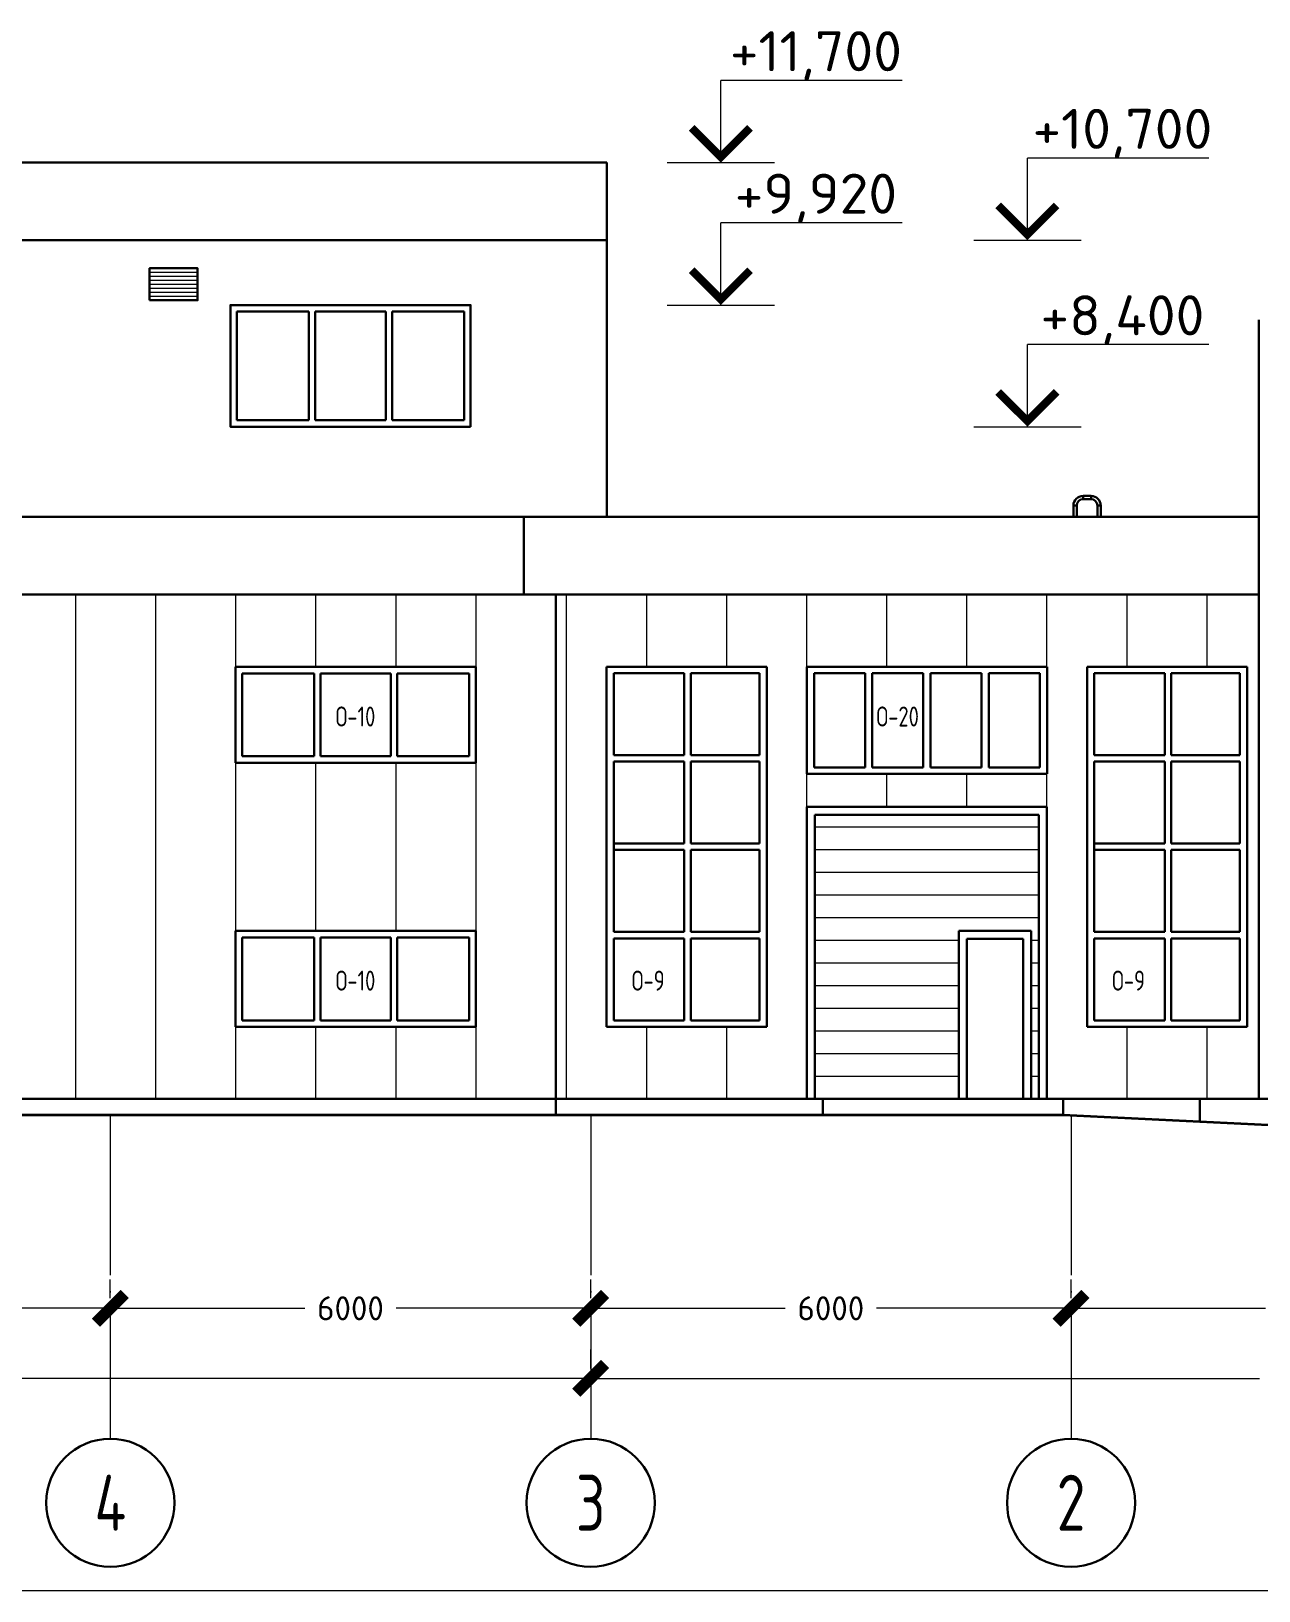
# Model space of a CAD drawing. Extents: x -965262 to 1142518, y -357520 to 71675.
# Drawn here: x -183468 to -175801, y -232865 to -223121 of the extents above; entities that cross this region are included whole.
import ezdxf

# ---------------------------------------------------------------- set-up
doc = ezdxf.new("R2010")
doc.units = 0
doc.header["$LTSCALE"] = 10
doc.linetypes.add('DOTE', pattern=[2.42, 2, -0.2, 0.02, -0.2])
doc.layers.get('0').update_dxf_attribs({"linetype": 'CONTINUOUS', "lineweight": 30})
doc.layers.get('Defpoints').update_dxf_attribs({"linetype": 'CONTINUOUS'})
doc.layers.add('DOTE', color=7, linetype='DOTE', lineweight=9)
doc.styles.add('GOST 2.304', font='isocpeur.ttf', dxfattribs={"width": 0.75, "height": 250})
doc.styles.get("Standard").update_dxf_attribs({"font": 'isocpeur.ttf', "height": 300})
doc.dimstyles.new('Standard_2', dxfattribs={"dimscale": 200, "dimtxt": 600, "dimasz": 1.8, "dimexe": 1.8, "dimexo": 0.625, "dimgap": 0.9, "dimtad": 0, "dimdec": 0, "dimzin": 0, "dimdsep": 46, "dimtxsty": 'Standard', "dimblk": 'ARCHTICK', "dimcen": 0.9, "dimclrd": 256, "dimclre": 256, "dimclrt": 256, "dimadec": 0, "dimazin": 0, "dimtfac": 1, "dimtdec": 0, "dimtofl": 0, "dimtmove": 0, "dimatfit": 3, "dimfxl": 1, "dimtolj": 1, "dimtzin": 0, "dimlwd": 15, "dimlwe": 15, "dimarcsym": 0})

# ---------------------------------------------------------------- blocks, each defined once
blk = doc.blocks.new('_ArchTick')
at = {"color": 0, "linetype": 'ByBlock', "lineweight": 0, "const_width": 0.4}
blk.add_lwpolyline([(-0.5, -0.5), (0.5, 0.5)], dxfattribs=at)
blk = doc.blocks.new('*D2586')
at = {"lineweight": 15, "transparency": 16777216}
for p, q in [((-156666, 69229), (-156666, 69464)), ((-150666, 69229), (-150666, 69464)), ((-156666, 69104), (-154236, 69104)), ((-150666, 69104), (-153096, 69104))]:
    blk.add_line(p, q, dxfattribs=at)
at = {"layer": 'Defpoints', "color": 0, "lineweight": 50, "transparency": 16777216}
for p in [(-156666, 69104), (-150666, 69104), (-150666, 69104)]:
    blk.add_point(p, dxfattribs=at)
at = {"lineweight": 15, "transparency": 16777216, "xscale": 360, "yscale": 360, "zscale": 360, "rotation": 180}
blk.add_blockref('_ArchTick', (-156666, 69104), dxfattribs=at)
at = {"lineweight": 15, "transparency": 16777216, "xscale": 360, "yscale": 360, "zscale": 360}
blk.add_blockref('_ArchTick', (-150666, 69104), dxfattribs=at)
at = {"lineweight": 15, "transparency": 16777216, "insert": (-153666, 69104), "char_height": 300, "attachment_point": 5}
blk.add_mtext('\\A1;6000', dxfattribs=at)
blk = doc.blocks.new('*D2587')
at = {"lineweight": 15, "transparency": 16777216}
for p, q in [((-150666, 69229), (-150666, 69464)), ((-144666, 69229), (-144666, 69464)), ((-150666, 69104), (-148236, 69104)), ((-144666, 69104), (-147096, 69104))]:
    blk.add_line(p, q, dxfattribs=at)
at = {"layer": 'Defpoints', "color": 0, "lineweight": 50, "transparency": 16777216}
for p in [(-150666, 69104), (-144666, 69104), (-144666, 69104)]:
    blk.add_point(p, dxfattribs=at)
at = {"lineweight": 15, "transparency": 16777216, "xscale": 360, "yscale": 360, "zscale": 360, "rotation": 180}
blk.add_blockref('_ArchTick', (-150666, 69104), dxfattribs=at)
at = {"lineweight": 15, "transparency": 16777216, "xscale": 360, "yscale": 360, "zscale": 360}
blk.add_blockref('_ArchTick', (-144666, 69104), dxfattribs=at)
at = {"lineweight": 15, "transparency": 16777216, "insert": (-147666, 69104), "char_height": 300, "attachment_point": 5}
blk.add_mtext('\\A1;6000', dxfattribs=at)
blk = doc.blocks.new('*D2588')
at = {"lineweight": 15, "transparency": 16777216}
for p, q in [((-144666, 69229), (-144666, 69464)), ((-138666, 69229), (-138666, 69464)), ((-144666, 69104), (-142236, 69104)), ((-138666, 69104), (-141096, 69104))]:
    blk.add_line(p, q, dxfattribs=at)
at = {"layer": 'Defpoints', "color": 0, "lineweight": 50, "transparency": 16777216}
for p in [(-144666, 69104), (-138666, 69104), (-138666, 69104)]:
    blk.add_point(p, dxfattribs=at)
at = {"lineweight": 15, "transparency": 16777216, "xscale": 360, "yscale": 360, "zscale": 360, "rotation": 180}
blk.add_blockref('_ArchTick', (-144666, 69104), dxfattribs=at)
at = {"lineweight": 15, "transparency": 16777216, "xscale": 360, "yscale": 360, "zscale": 360}
blk.add_blockref('_ArchTick', (-138666, 69104), dxfattribs=at)
at = {"lineweight": 15, "transparency": 16777216, "insert": (-141666, 69104), "char_height": 300, "attachment_point": 5}
blk.add_mtext('\\A1;6000', dxfattribs=at)
blk = doc.blocks.new('*D2589')
at = {"lineweight": 15, "transparency": 16777216}
for p, q in [((-138666, 69229), (-138666, 69464)), ((-132666, 69229), (-132666, 69464)), ((-138666, 69104), (-136236, 69104)), ((-132666, 69104), (-135096, 69104))]:
    blk.add_line(p, q, dxfattribs=at)
at = {"layer": 'Defpoints', "color": 0, "lineweight": 50, "transparency": 16777216}
for p in [(-138666, 69104), (-132666, 69104), (-132666, 69104)]:
    blk.add_point(p, dxfattribs=at)
at = {"lineweight": 15, "transparency": 16777216, "xscale": 360, "yscale": 360, "zscale": 360, "rotation": 180}
blk.add_blockref('_ArchTick', (-138666, 69104), dxfattribs=at)
at = {"lineweight": 15, "transparency": 16777216, "xscale": 360, "yscale": 360, "zscale": 360}
blk.add_blockref('_ArchTick', (-132666, 69104), dxfattribs=at)
at = {"lineweight": 15, "transparency": 16777216, "insert": (-135666, 69104), "char_height": 300, "attachment_point": 5}
blk.add_mtext('\\A1;6000', dxfattribs=at)
blk = doc.blocks.new('*D2591')
at = {"lineweight": 15, "transparency": 16777216}
for p, q in [((-144666, 68354), (-144666, 68589)), ((-126666, 68354), (-126666, 68589)), ((-144666, 68229), (-136311, 68229)), ((-126666, 68229), (-135021, 68229))]:
    blk.add_line(p, q, dxfattribs=at)
at = {"layer": 'Defpoints', "color": 0, "lineweight": 50, "transparency": 16777216}
for p in [(-144666, 68229), (-144666, 68229), (-126666, 68229)]:
    blk.add_point(p, dxfattribs=at)
at = {"lineweight": 15, "transparency": 16777216, "xscale": 360, "yscale": 360, "zscale": 360, "rotation": 180}
blk.add_blockref('_ArchTick', (-144666, 68229), dxfattribs=at)
at = {"lineweight": 15, "transparency": 16777216, "xscale": 360, "yscale": 360, "zscale": 360}
blk.add_blockref('_ArchTick', (-126666, 68229), dxfattribs=at)
at = {"lineweight": 15, "transparency": 16777216, "insert": (-135666, 68229), "char_height": 300, "attachment_point": 5}
blk.add_mtext('\\A1;18000', dxfattribs=at)
blk = doc.blocks.new('*D2592')
at = {"lineweight": 15, "transparency": 16777216}
for p, q in [((-180666, 68354), (-180666, 68589)), ((-144666, 68354), (-144666, 68589)), ((-180666, 68229), (-163341, 68229)), ((-144666, 68229), (-161991, 68229))]:
    blk.add_line(p, q, dxfattribs=at)
at = {"layer": 'Defpoints', "color": 0, "lineweight": 50, "transparency": 16777216}
for p in [(-180666, 68229, -1451), (-180666, 68229), (-144666, 68229)]:
    blk.add_point(p, dxfattribs=at)
at = {"lineweight": 15, "transparency": 16777216, "xscale": 360, "yscale": 360, "zscale": 360, "rotation": 180}
blk.add_blockref('_ArchTick', (-180666, 68229), dxfattribs=at)
at = {"lineweight": 15, "transparency": 16777216, "xscale": 360, "yscale": 360, "zscale": 360}
blk.add_blockref('_ArchTick', (-144666, 68229), dxfattribs=at)
at = {"lineweight": 15, "transparency": 16777216, "insert": (-162666, 68229), "char_height": 300, "attachment_point": 5}
blk.add_mtext('\\A1;36000', dxfattribs=at)
blk = doc.blocks.new('Фасад 12-1')
at = {"color": 1, "lineweight": 15}
for p, q in [((-143039.4, 83419.6, -1436.4), (-143039.4, 84445.8, -1436.4)), ((-143710.5, 83419.6, -2162.1), (-142368.4, 83419.6, -710.8)), ((-139211.2, 82449.6, -2887.7), (-139211.2, 83475.8, -2887.7)), ((-143039.4, 81639.6, -2887.7), (-143039.4, 82665.8, -2887.7)), ((-139882.3, 82449.6, -3613.4), (-138540.2, 82449.6, -2162.1)), ((-143710.5, 81639.6, -3613.4), (-142368.4, 81639.6, -2162.1)), ((-139211.2, 80119.6, -2887.7), (-139211.2, 81145.8, -2887.7)), ((-139882.3, 80119.6, -3613.4), (-138540.2, 80119.6, -2162.1))]:
    blk.add_line(p, q, dxfattribs=at)
at = {"color": 1, "lineweight": 15, "ltscale": 0.3}
for p, q in [((-140774.6, 84445.8, -1436.4), (-143039.4, 84445.8, -1436.4)), ((-136946.4, 83475.8, -2887.7), (-139211.2, 83475.8, -2887.7)), ((-140774.6, 82665.8, -2887.7), (-143039.4, 82665.8, -2887.7)), ((-136946.4, 81145.8, -2887.7), (-139211.2, 81145.8, -2887.7))]:
    blk.add_line(p, q, dxfattribs=at)
for p, q in [((-181045.9, 83419.6, -3250.5), (-144465.9, 83419.6, -3250.5)), ((-144465.9, 83419.6, -3250.5), (-144465.9, 78994.7, -3250.5)), ((-173830.9, 82449.6, -3250.5), (-144465.9, 82449.6, -3250.5)), ((-149086.1, 80199.6, -3250.5), (-149086.1, 81559.6, -3250.5)), ((-149086.1, 81559.6, -3250.5), (-148186.1, 81559.6, -3250.5)), ((-148186.1, 81559.6, -3250.5), (-148186.1, 80199.6, -3250.5)), ((-148106.1, 81559.6, -3250.5), (-148106.1, 80199.6, -3250.5)), ((-148106.1, 81559.6, -3250.5), (-147226.1, 81559.6, -3250.5)), ((-147226.1, 81559.6, -3250.5), (-147226.1, 80199.6, -3250.5)), ((-147146.1, 81559.6, -3250.5), (-147146.1, 80199.6, -3250.5)), ((-147146.1, 81559.6, -3250.5), (-146246.1, 81559.6, -3250.5)), ((-146246.1, 81559.6, -3250.5), (-146246.1, 80199.6, -3250.5)), ((-146166.1, 80119.6, -3250.5), (-149166.1, 80119.6, -3250.5)), ((-149086.1, 80199.6, -3250.5), (-148186.1, 80199.6, -3250.5)), ((-148106.1, 80199.6, -3250.5), (-147226.1, 80199.6, -3250.5)), ((-147146.1, 80199.6, -3250.5), (-146246.1, 80199.6, -3250.5)), ((-175500.9, 78994.6, -3250.5), (-136320.9, 78994.7, -3250.5)), ((-145500.9, 78024.7, -3250.5), (-145500.9, 78994.1, -3250.5)), ((-175500.9, 78024.6, -3250.5), (-136320.9, 78024.7, -3250.5)), ((-145101.4, 78024.7, -3250.5), (-145101.4, 71520.9, -3250.5)), ((-149101.1, 75919.6, -3250.5), (-149101.1, 77119.6, -3250.5)), ((-149018.6, 77037.1, -3250.5), (-148121.1, 77037.1, -3250.5)), ((-149018.6, 76002.1, -3250.5), (-149018.6, 77037.1, -3250.5)), ((-148121.1, 77037.1, -3250.5), (-148121.1, 76002.1, -3250.5)), ((-148041.1, 77037.1, -3250.5), (-147161.1, 77037.1, -3250.5)), ((-148041.1, 77037.1, -3250.5), (-148041.1, 76002.1, -3250.5)), ((-147161.1, 77037.1, -3250.5), (-147161.1, 76002.1, -3250.5)), ((-147081.1, 77037.1, -3250.5), (-146183.6, 77037.1, -3250.5)), ((-147081.1, 77037.1, -3250.5), (-147081.1, 76002.1, -3250.5)), ((-146183.6, 76002.1, -3250.5), (-146183.6, 77037.1, -3250.5)), ((-146101.1, 75919.6, -3250.5), (-146101.1, 77119.6, -3250.5)), ((-142466.4, 77119.6, -5059), (-144466.4, 77119.6, -5059)), ((-144466.4, 77119.6, -5059), (-144466.4, 72619.6, -5059)), ((-143496.4, 77039.6, -5059), (-144376.4, 77039.6, -5059)), ((-144376.4, 77039.6, -5059), (-144376.4, 76015.3, -5059)), ((-143496.4, 77039.6, -5059), (-143496.4, 76015.3, -5059)), ((-143416.4, 77039.6, -5059), (-142556.4, 77039.6, -5059)), ((-143416.4, 76015.3, -5059), (-143416.4, 77039.6, -5059)), ((-142556.4, 76015.3, -5059), (-142556.4, 77039.6, -5059)), ((-142466.4, 77119.6, -5059), (-142466.4, 72619.6, -5059)), ((-141966.4, 77119.6, -3250.5), (-138965.9, 77119.6, -3250.5)), ((-141966.4, 77119.6, -5059), (-141966.4, 75780.9, -5059)), ((-141876.4, 77039.6, -5059), (-141876.4, 75860.9, -5059)), ((-141238.8, 77039.6, -3250.5), (-141876.4, 77039.6, -3250.5)), ((-141238.8, 77039.6, -3250.5), (-141238.8, 75860.9, -3250.5)), ((-140511.2, 77039.6, -3250.5), (-141148.8, 77039.6, -3250.5)), ((-141148.8, 77039.6, -3250.5), (-141148.8, 75860.9, -3250.5)), ((-140511.2, 77039.6, -3250.5), (-140511.2, 75860.9, -3250.5)), ((-139783.6, 77039.6, -3250.5), (-140421.2, 77039.6, -3250.5)), ((-140421.2, 77039.6, -3250.5), (-140421.2, 75860.9, -3250.5)), ((-139783.6, 77039.6, -3250.5), (-139783.6, 75860.9, -3250.5)), ((-139055.9, 77039.6, -3250.5), (-139693.6, 77039.6, -3250.5)), ((-139693.6, 77039.6, -3250.5), (-139693.6, 75860.9, -3250.5)), ((-139055.9, 77039.6, -3250.5), (-139055.9, 75860.9, -3250.5)), ((-138965.9, 77119.6, -3250.5), (-138965.9, 75780.9, -3250.5)), ((-136466.4, 77119.6, -5059), (-138466.4, 77119.6, -5059)), ((-138466.4, 77119.6, -5059), (-138466.4, 72619.6, -5059)), ((-137496.4, 77039.6, -5059), (-138376.4, 77039.6, -5059)), ((-138376.4, 77039.6, -5059), (-138376.4, 76015.3, -5059)), ((-137496.4, 77039.6, -5059), (-137496.4, 76015.3, -5059)), ((-137416.4, 77039.6, -5059), (-136556.4, 77039.6, -5059)), ((-137416.4, 76015.3, -5059), (-137416.4, 77039.6, -5059)), ((-136556.4, 76015.3, -5059), (-136556.4, 77039.6, -5059)), ((-136466.4, 77119.6, -5059), (-136466.4, 72619.6, -5059)), ((-149018.6, 76002.1, -3250.5), (-148121.1, 76002.1, -3250.5)), ((-148041.1, 76002.1, -3250.5), (-147161.1, 76002.1, -3250.5)), ((-147081.1, 76002.1, -3250.5), (-146183.6, 76002.1, -3250.5)), ((-143496.4, 76015.3, -5059), (-144376.4, 76015.3, -5059)), ((-143496.4, 76015.3, -5059), (-144376.4, 76015.3, -5059)), ((-142556.4, 76015.3, -5059), (-143416.4, 76015.3, -5059)), ((-142556.4, 76015.3, -5059), (-143416.4, 76015.3, -5059)), ((-137496.4, 76015.3, -5059), (-138376.4, 76015.3, -5059)), ((-137496.4, 76015.3, -5059), (-138376.4, 76015.3, -5059)), ((-136556.4, 76015.3, -5059), (-137416.4, 76015.3, -5059)), ((-136556.4, 76015.3, -5059), (-137416.4, 76015.3, -5059)), ((-149101.1, 75919.6, -3250.5), (-146101.1, 75919.6, -3250.5)), ((-144376.4, 75935.3, -5059), (-144376.4, 74910.9, -5059)), ((-143496.4, 75935.3, -5059), (-144376.4, 75935.3, -5059)), ((-143496.4, 75935.3, -5059), (-143496.4, 74910.9, -5059)), ((-143416.4, 74910.9, -5059), (-143416.4, 75935.3, -5059)), ((-142556.4, 75935.3, -5059), (-143416.4, 75935.3, -5059)), ((-142556.4, 74910.9, -5059), (-142556.4, 75935.3, -5059)), ((-141238.8, 75860.9, -3250.5), (-141876.4, 75860.9, -3250.5)), ((-140511.2, 75860.9, -3250.5), (-141148.8, 75860.9, -3250.5)), ((-139783.6, 75860.9, -3250.5), (-140421.2, 75860.9, -3250.5)), ((-139055.9, 75860.9, -3250.5), (-139693.6, 75860.9, -3250.5)), ((-138376.4, 75935.3, -5059), (-138376.4, 74910.9, -5059)), ((-137496.4, 75935.3, -5059), (-138376.4, 75935.3, -5059)), ((-137496.4, 75935.3, -5059), (-137496.4, 74910.9, -5059)), ((-137416.4, 74910.9, -5059), (-137416.4, 75935.3, -5059)), ((-136556.4, 75935.3, -5059), (-137416.4, 75935.3, -5059)), ((-136556.4, 74910.9, -5059), (-136556.4, 75935.3, -5059)), ((-138965.9, 75780.9, -3250.5), (-141966.4, 75780.9, -3250.5)), ((-140729.3, 75780.9, -3250.5), (-141475.9, 75780.9, -3250.5)), ((-139892.6, 75780.9, -3250.5), (-140639.3, 75780.9, -3250.5)), ((-139055.9, 75780.9, -3250.5), (-139802.6, 75780.9, -3250.5)), ((-141966.4, 75369.6, -5059), (-141966.4, 71719.6, -5059)), ((-141966.4, 75369.6, -5059), (-138966.4, 75369.6, -5059)), ((-141866.4, 75269.6, -5059), (-141866.4, 71719.6, -5059)), ((-141866.4, 75269.6, -2948.7), (-139066.4, 75269.6, -5059)), ((-139066.4, 75269.6, -5059), (-139066.4, 71719.6, -5059)), ((-138966.4, 75369.6, -5059), (-138966.4, 71719.6, -5059)), ((-144376.4, 74910.9, -5059), (-144376.4, 74830.9, -5059)), ((-143496.4, 74910.9, -5059), (-144376.4, 74910.9, -5059)), ((-143496.4, 74910.9, -5059), (-144376.4, 74910.9, -5059)), ((-142556.4, 74910.9, -5059), (-143416.4, 74910.9, -5059)), ((-142556.4, 74910.9, -5059), (-143416.4, 74910.9, -5059)), ((-138376.4, 74910.9, -5059), (-138376.4, 74830.9, -5059)), ((-137496.4, 74910.9, -5059), (-138376.4, 74910.9, -5059)), ((-137496.4, 74910.9, -5059), (-138376.4, 74910.9, -5059)), ((-136556.4, 74910.9, -5059), (-137416.4, 74910.9, -5059)), ((-136556.4, 74910.9, -5059), (-137416.4, 74910.9, -5059)), ((-144376.4, 74830.9, -5059), (-144376.4, 73806.5, -5059)), ((-143496.4, 74830.9, -5059), (-144376.4, 74830.9, -5059)), ((-143496.4, 74830.9, -5059), (-143496.4, 73806.5, -5059)), ((-143416.4, 73806.5, -5059), (-143416.4, 74830.9, -5059)), ((-142556.4, 74830.9, -5059), (-143416.4, 74830.9, -5059)), ((-142556.4, 73806.5, -5059), (-142556.4, 74830.9, -5059)), ((-138376.4, 74830.9, -5059), (-138376.4, 73806.5, -5059)), ((-137496.4, 74830.9, -5059), (-138376.4, 74830.9, -5059)), ((-137496.4, 74830.9, -5059), (-137496.4, 73806.5, -5059)), ((-137416.4, 73806.5, -5059), (-137416.4, 74830.9, -5059)), ((-136556.4, 74830.9, -5059), (-137416.4, 74830.9, -5059)), ((-136556.4, 73806.5, -5059), (-136556.4, 74830.9, -5059)), ((-149101.1, 72619.6, -3250.5), (-149101.1, 73819.6, -3250.5)), ((-149018.6, 73737.1, -3250.5), (-148121.1, 73737.1, -3250.5)), ((-149018.6, 72702.1, -3250.5), (-149018.6, 73737.1, -3250.5)), ((-148121.1, 73737.1, -3250.5), (-148121.1, 72702.1, -3250.5)), ((-148041.1, 73737.1, -3250.5), (-147161.1, 73737.1, -3250.5)), ((-148041.1, 73737.1, -3250.5), (-148041.1, 72702.1, -3250.5)), ((-147161.1, 73737.1, -3250.5), (-147161.1, 72702.1, -3250.5)), ((-147081.1, 73737.1, -3250.5), (-146183.6, 73737.1, -3250.5)), ((-147081.1, 73737.1, -3250.5), (-147081.1, 72702.1, -3250.5)), ((-146183.6, 72702.1, -3250.5), (-146183.6, 73737.1, -3250.5)), ((-146101.1, 72619.6, -3250.5), (-146101.1, 73819.6, -3250.5)), ((-143496.4, 73806.5, -5059), (-144376.4, 73806.5, -5059)), ((-143496.4, 73806.5, -5059), (-144376.4, 73806.5, -5059)), ((-144376.4, 73726.5, -5059), (-144376.4, 72702.1, -5059)), ((-143496.4, 73726.5, -5059), (-144376.4, 73726.5, -5059)), ((-143496.4, 73726.5, -5059), (-143496.4, 72702.1, -5059)), ((-142556.4, 73806.5, -5059), (-143416.4, 73806.5, -5059)), ((-142556.4, 73806.5, -5059), (-143416.4, 73806.5, -5059)), ((-143416.4, 72702.1, -5059), (-143416.4, 73726.5, -5059)), ((-142556.4, 73726.5, -5059), (-143416.4, 73726.5, -5059)), ((-142556.4, 72702.1, -5059), (-142556.4, 73726.5, -5059)), ((-140065.9, 73819.6, -3250.5), (-140065.9, 71719.6, -3250.5)), ((-139165.9, 73819.6, -3250.5), (-140065.9, 73819.6, -3250.5)), ((-139965.9, 73719.6, -3250.5), (-139965.9, 71719.6, -3250.5)), ((-139265.9, 73719.6, -3250.5), (-139965.9, 73719.6, -3250.5)), ((-139265.9, 73719.6, -3250.5), (-139265.9, 71719.6, -3250.5)), ((-139165.9, 73819.6, -3250.5), (-139165.9, 71719.6, -3250.5)), ((-137496.4, 73806.5, -5059), (-138376.4, 73806.5, -5059)), ((-137496.4, 73806.5, -5059), (-138376.4, 73806.5, -5059)), ((-138376.4, 73726.5, -5059), (-138376.4, 72702.1, -5059)), ((-137496.4, 73726.5, -5059), (-138376.4, 73726.5, -5059)), ((-137496.4, 73726.5, -5059), (-137496.4, 72702.1, -5059)), ((-136556.4, 73806.5, -5059), (-137416.4, 73806.5, -5059)), ((-136556.4, 73806.5, -5059), (-137416.4, 73806.5, -5059)), ((-137416.4, 72702.1, -5059), (-137416.4, 73726.5, -5059)), ((-136556.4, 73726.5, -5059), (-137416.4, 73726.5, -5059)), ((-136556.4, 72702.1, -5059), (-136556.4, 73726.5, -5059)), ((-149018.6, 72702.1, -3250.5), (-148121.1, 72702.1, -3250.5)), ((-148041.1, 72702.1, -3250.5), (-147161.1, 72702.1, -3250.5)), ((-147081.1, 72702.1, -3250.5), (-146183.6, 72702.1, -3250.5)), ((-144376.4, 72702.1, -5059), (-143496.4, 72702.1, -5059)), ((-143416.4, 72702.1, -5059), (-142556.4, 72702.1, -5059)), ((-138376.4, 72702.1, -5059), (-137496.4, 72702.1, -5059)), ((-137416.4, 72702.1, -5059), (-136556.4, 72702.1, -5059)), ((-149101.1, 72619.6, -3250.5), (-146101.1, 72619.6, -3250.5)), ((-143396.4, 72619.6, -5059), (-144466.4, 72619.6, -5059)), ((-142466.4, 72619.6, -5059), (-144446.4, 72619.6, -5059)), ((-137396.4, 72619.6, -5059), (-138466.4, 72619.6, -5059)), ((-136466.4, 72619.6, -5059), (-138446.4, 72619.6, -5059)), ((-193845.9, 71719.6, -3250.5), (-141564.3, 71719.6, -3250.5)), ((-148980.1, 71719.6, -3250.5), (-146380.1, 71719.6, -3250.5)), ((-141853.1, 71719.6, -3250.5), (-138665.9, 71719.6, -3250.5)), ((-141766.4, 71719.6, -3250.5), (-141766.4, 71519.6, -3250.5)), ((-138813.9, 71719.6, -3250.5), (-138963.9, 71719.6, -3250.5)), ((-138913.9, 71719.6, -3250.5), (-126255.9, 71719.6, -3250.5)), ((-138766.4, 71719.6, -3250.5), (-138766.4, 71519.6, -3250.5))]:
    blk.add_line(p, q)
at = {"lineweight": 15}
for p, q in [((-150175.9, 82099.6, -3250.5), (-149575.9, 82099.6, -3250.5)), ((-150175.9, 82049.6, -3250.5), (-149575.9, 82049.6, -3250.5)), ((-150175.9, 81999.6, -3250.5), (-149575.9, 81999.6, -3250.5)), ((-150175.9, 81949.6, -3250.5), (-149575.9, 81949.6, -3250.5)), ((-150175.9, 81899.6, -3250.5), (-149575.9, 81899.6, -3250.5)), ((-150175.9, 81849.6, -3250.5), (-149575.9, 81849.6, -3250.5)), ((-150175.9, 81799.6, -3250.5), (-149575.9, 81799.6, -3250.5)), ((-150175.9, 81749.6, -3250.5), (-149575.9, 81749.6, -3250.5)), ((-151101.1, 78024.6, -3250.5), (-151101.1, 71719.6, -3250.5)), ((-150101.1, 78024.6, -3250.5), (-150101.1, 71719.6, -3250.5)), ((-149101.1, 78024.6, -3250.5), (-149101.1, 71719.6, -3250.5)), ((-148101.1, 78024.6, -3250.5), (-148101.1, 77119.6, -3250.5)), ((-147101.1, 78024.6, -3250.5), (-147101.1, 77119.6, -3250.5)), ((-146101.1, 78024.6, -3250.5), (-146101.1, 71719.6, -3250.5)), ((-148101.1, 75919.6, -3250.5), (-148101.1, 73819.6, -3250.5)), ((-147101.1, 75919.6, -3250.5), (-147101.1, 73819.6, -3250.5)), ((-139065.9, 75115.5, -3250.5), (-141866.4, 75115.5, -3250.5)), ((-139065.9, 74832.5, -3250.5), (-141866.4, 74832.5, -3250.5)), ((-139065.9, 74549.5, -3250.5), (-141866.4, 74549.5, -3250.5)), ((-139065.9, 74266.5, -3250.5), (-141866.4, 74266.5, -3250.5)), ((-139065.9, 73983.5, -3250.5), (-141866.4, 73983.5, -3250.5)), ((-139065.9, 73983.5, -3250.5), (-141866.4, 73983.5, -3250.5)), ((-140065.9, 73700.5, -3250.5), (-141866.4, 73700.5, -3250.5)), ((-140065.9, 73417.6, -3250.5), (-141866.4, 73417.6, -3250.5)), ((-140065.9, 73134.6, -3250.5), (-141866.4, 73134.6, -3250.5)), ((-140065.9, 72851.6, -3250.5), (-141866.4, 72851.6, -3250.5)), ((-148101.1, 72619.6, -3250.5), (-148101.1, 71719.6, -3250.5)), ((-147101.1, 72619.6, -3250.5), (-147101.1, 71719.6, -3250.5)), ((-140065.9, 72568.6, -3250.5), (-141866.4, 72568.6, -3250.5)), ((-140065.9, 72285.6, -3250.5), (-141866.4, 72285.6, -3250.5)), ((-140065.9, 72002.6, -3250.5), (-141866.4, 72002.6, -3250.5)), ((-126265.9, 65574.2, -3250.5), (-152565.9, 65574.2, -3250.5))]:
    blk.add_line(p, q, dxfattribs=at)
at = {"color": 7, "ltscale": 100}
blk.add_line((-136320.9, 81454.6, -3250.5), (-136320.9, 71719.6, -3250.5), dxfattribs=at)
at = {"extrusion": (0, 1, 0)}
for p, q in [((-138615.8, 79134.7, -3250.5), (-138635.8, 79134.7, -3250.5)), ((-138635.8, 78994.7, -3250.5), (-138635.8, 79134.7, -3250.5)), ((-138595.8, 79134.7, -3250.5), (-138615.8, 79134.7, -3250.5)), ((-138595.8, 78994.7, -3250.5), (-138595.8, 79134.7, -3250.5)), ((-138515.8, 79214.7, -3250.5), (-138515.8, 79254.7, -3250.5)), ((-138515.8, 79254.7, -3250.5), (-138415.8, 79254.7, -3250.5)), ((-138515.8, 79214.7, -3250.5), (-138415.8, 79214.7, -3250.5)), ((-138415.8, 79234.7, -3250.5), (-138415.8, 79254.7, -3250.5)), ((-138415.8, 79214.7, -3250.5), (-138415.8, 79234.7, -3250.5)), ((-138315.8, 79134.7, -3250.5), (-138335.8, 79134.7, -3250.5)), ((-138335.8, 78994.7, -3250.5), (-138335.8, 79134.7, -3250.5)), ((-138295.8, 79134.7, -3250.5), (-138315.8, 79134.7, -3250.5)), ((-138295.8, 78994.7, -3250.5), (-138295.8, 79134.7, -3250.5))]:
    blk.add_line(p, q, dxfattribs=at)
at = {"lineweight": 15, "ltscale": 100}
for p, q in [((-144966.4, 71719.6, -3250.5), (-144966.4, 78024.7, -3250.5)), ((-143966.4, 77119.6, -3250.5), (-143966.4, 78024.7, -3250.5)), ((-142966.4, 77119.6, -3250.5), (-142966.4, 78024.7, -3250.5)), ((-141966.4, 75369.6, -5059), (-141966.4, 78024.7, -3250.5)), ((-140966.4, 77119.6, -3250.5), (-140966.4, 78024.7, -3250.5)), ((-139966.4, 77119.6, -3250.5), (-139966.4, 78024.7, -3250.5)), ((-138966.4, 71719.6, -3250.5), (-138966.4, 78024.7, -3250.5)), ((-137966.4, 77119.6, -3250.5), (-137966.4, 78024.7, -3250.5)), ((-136966.4, 77119.6, -3250.5), (-136966.4, 78024.7, -3250.5)), ((-140966.4, 75369.6, -3250.5), (-140966.4, 75780.9, -3250.5)), ((-139966.4, 75369.6, -3250.5), (-139966.4, 75780.9, -3250.5)), ((-143966.4, 71719.6, -3250.5), (-143966.4, 72619.6, -3250.5)), ((-142966.4, 71719.6, -3250.5), (-142966.4, 72619.6, -3250.5)), ((-137966.4, 71719.6, -3250.5), (-137966.4, 72619.6, -3250.5)), ((-136966.4, 71719.6, -3250.5), (-136966.4, 72619.6, -3250.5))]:
    blk.add_line(p, q, dxfattribs=at)
at = {"ltscale": 0.3}
for p, q in [((-149101.1, 77119.6, -3250.5), (-146101.1, 77119.6, -3250.5)), ((-149101.1, 73819.6, -3250.5), (-146101.1, 73819.6, -3250.5)), ((-134670.9, 71719.6, -3250.5), (-136320.9, 71719.6, -3250.5))]:
    blk.add_line(p, q, dxfattribs=at)
at = {"lineweight": 0}
for p, q in [((-139065.9, 73700.5, -3250.5), (-139165.9, 73700.5, -3250.5)), ((-139065.9, 73417.6, -3250.5), (-139165.9, 73417.6, -3250.5)), ((-139065.9, 73134.6, -3250.5), (-139165.9, 73134.6, -3250.5)), ((-139065.9, 72851.6, -3250.5), (-139165.9, 72851.6, -3250.5)), ((-139065.9, 72568.6, -3250.5), (-139165.9, 72568.6, -3250.5)), ((-139065.9, 72285.6, -3250.5), (-139165.9, 72285.6, -3250.5)), ((-139065.9, 72002.6, -3250.5), (-139165.9, 72002.6, -3250.5))]:
    blk.add_line(p, q, dxfattribs=at)
at = {"ltscale": 15}
blk.add_line((-149380.1, 71719.6, -3250.5), (-145980.1, 71719.6, -3250.5), dxfattribs=at)
at = {"ltscale": 100}
blk.add_line((-137056.1, 71719.6, -3250.5), (-137056.1, 71441.8, -3250.5), dxfattribs=at)
at = {"lineweight": 35, "ltscale": 15}
blk.add_line((-205390.1, 71519.6, -3250.5), (-138766.4, 71519.6, -3250.5), dxfattribs=at)
at = {"lineweight": 35}
blk.add_line((-138766.4, 71519.6, -3250.5), (-126255.9, 70919.6, -3250.5), dxfattribs=at)
at = {"color": 1, "lineweight": 15, "const_width": 100}
for points, elevation in [([(-142674.8, 83855), (-143039.4, 83490.4), (-143404.1, 83855)], -1436.4), ([(-138846.6, 82885), (-139211.2, 82520.4), (-139575.9, 82885)], -2887.7), ([(-142674.8, 82075), (-143039.4, 81710.4), (-143404.1, 82075)], -2887.7), ([(-138846.6, 80555), (-139211.2, 80190.4), (-139575.9, 80555)], -2887.7)]:
    blk.add_lwpolyline(points, dxfattribs=dict(at, elevation=elevation))
at = {"elevation": -3250.5}
for points in [[(-150175.9, 81699.6), (-149575.9, 81699.6), (-149575.9, 82099.6), (-150175.9, 82099.6)], [(-146166.1, 80119.6), (-149166.1, 80119.6), (-149166.1, 81639.6), (-146166.1, 81639.6)]]:
    blk.add_lwpolyline(points, close=True, dxfattribs=at)
for centre, radius, start, end in [((-138515.8, 79134.7, -3250.5), 120, 90, 180), ((-138515.8, 79134.7, -3250.5), 80, 90, 180), ((-138415.8, 79134.7, -3250.5), 120, 0, 90), ((-138415.8, 79134.7, -3250.5), 80, 0, 90)]:
    blk.add_arc(centre, radius, start, end)
at = {"layer": 'DOTE', "ltscale": 100, "extrusion": (0, -1, 0)}
for p, q in [((-150665.9, 71519.6, -3250.5), (-150665.9, 67474.2, -3250.5)), ((-144665.9, 71519.6, -3250.5), (-144665.9, 67474.2, -3250.5)), ((-138665.9, 71519.6, -3250.5), (-138665.9, 67474.2, -3250.5))]:
    blk.add_line(p, q, dxfattribs=at)
at = {"layer": 'DOTE', "linetype": 'Continuous', "lineweight": 30}
for centre in [(-150665.9, 66674.2, -3250.5), (-144665.9, 66674.2, -3250.5), (-138665.9, 66674.2, -3250.5)]:
    blk.add_circle(centre, 800, dxfattribs=at)
at = {"color": 5, "width": 0.75}
for s, p in [('О-10', (-147852.1, 76373.6, 10324.4)), ('О-20', (-141096.9, 76373.6, 10324.4)), ('О-10', (-147852.1, 73073.6, 10324.4)), ('О-9', (-144153.4, 73073.6, 8515.9)), ('О-9', (-138153.4, 73073.6, 8515.9))]:
    blk.add_text(s, height=250, dxfattribs=at).set_placement(p)
at = {"color": 1, "char_height": 500, "width": 2000, "attachment_point": 5, "style": 'GOST 2.304'}
for s, insert in [('{\\W1.05;+11,700}', (-141852.3, 84753.6, -1436.4)), ('{\\W1.05;+10,700}', (-138024.1, 83783.6, -2887.7)), ('{\\W1.05;+9,920}', (-141852.3, 82973.6, -2887.7)), ('{\\W1.05;+8,400}', (-138024.1, 81453.6, -2887.7))]:
    blk.add_mtext(s, dxfattribs=dict(at, insert=insert))
at = {"layer": 'DOTE', "linetype": 'Continuous', "lineweight": 30, "ltscale": 100, "char_height": 700, "width": 1600, "attachment_point": 5, "style": 'GOST 2.304'}
for s, insert in [('4', (-150665.9, 66674.2, -3250.5)), ('3', (-144665.9, 66674.2, -3250.5)), ('2', (-138665.9, 66674.2, -3250.5))]:
    blk.add_mtext(s, dxfattribs=dict(at, insert=insert))
at = {"lineweight": 15}
for base, p1, p2, picture, middle in [((-150665.9, 69103.9, -1799.3), (-156665.9, 69103.9, -1799.3), (-150665.9, 69103.9, -1799.3), '*D2586', (-153665.9, 69103.9, -1799.3)), ((-144665.9, 69103.9, -1799.3), (-150665.9, 69103.9, -1799.3), (-144665.9, 69103.9, -1799.3), '*D2587', (-147665.9, 69103.9, -1799.3)), ((-138665.9, 69103.9, -1799.3), (-144665.9, 69103.9, -1799.3), (-138665.9, 69103.9, -1799.3), '*D2588', (-141665.9, 69103.9, -1799.3)), ((-132665.9, 69103.9, -1799.3), (-138665.9, 69103.9, -1799.3), (-132665.9, 69103.9, -1799.3), '*D2589', (-135665.9, 69103.9, -1799.3)), ((-180665.9, 68228.7, -1799.3), (-144665.9, 68228.7, -1799.3), (-180665.9, 68228.7, -3250.5), '*D2592', (-162665.9, 68228.7, -1799.3)), ((-144665.9, 68228.7, -1799.3), (-126665.9, 68228.7, -1799.3), (-144665.9, 68228.7, -1799.3), '*D2591', (-135665.9, 68228.7, -1799.3))]:
    dim = blk.add_linear_dim(base=base, p1=p1, p2=p2, angle=180, dimstyle='Standard_2', dxfattribs=at)
    dim.commit()
    dim.dimension.update_dxf_attribs({"geometry": picture, "text_midpoint": middle})

msp = doc.modelspace()

# ---------------------------------------------------------------- block references
at = {"lineweight": 15, "xscale": 0.5, "yscale": 0.5, "zscale": 0.5}
msp.add_blockref('Фасад 12-1', (-107640.8, -265652.3, -1634.5), dxfattribs=at)

doc.saveas('drawing.dxf')
